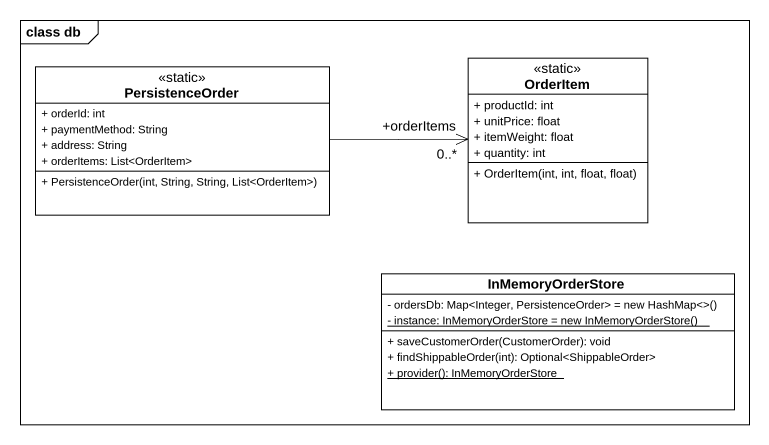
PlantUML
@startuml
mainframe class db
hide circle
hide empty members
skinparam classAttributeIconSize 0
class PersistenceOrder <<static>> {
  + orderId: int
  + paymentMethod: String
  + address: String
  + orderItems: List<OrderItem>
  + PersistenceOrder(int, String, String, List<OrderItem>)
}
class OrderItem <<static>> {
  + productId: int
  + unitPrice: float
  + itemWeight: float
  + quantity: int
  + OrderItem(int, int, float, float)
}
class InMemoryOrderStore {
  {field} - ordersDb: Map<Integer, PersistenceOrder> = new HashMap<>()
  {static} {field} - instance: InMemoryOrderStore = new InMemoryOrderStore()
  + saveCustomerOrder(CustomerOrder): void
  + findShippableOrder(int): Optional<ShippableOrder>
  {static} + provider(): InMemoryOrderStore
}
PersistenceOrder -right-> "+orderItems\n0..*" OrderItem
@enduml
